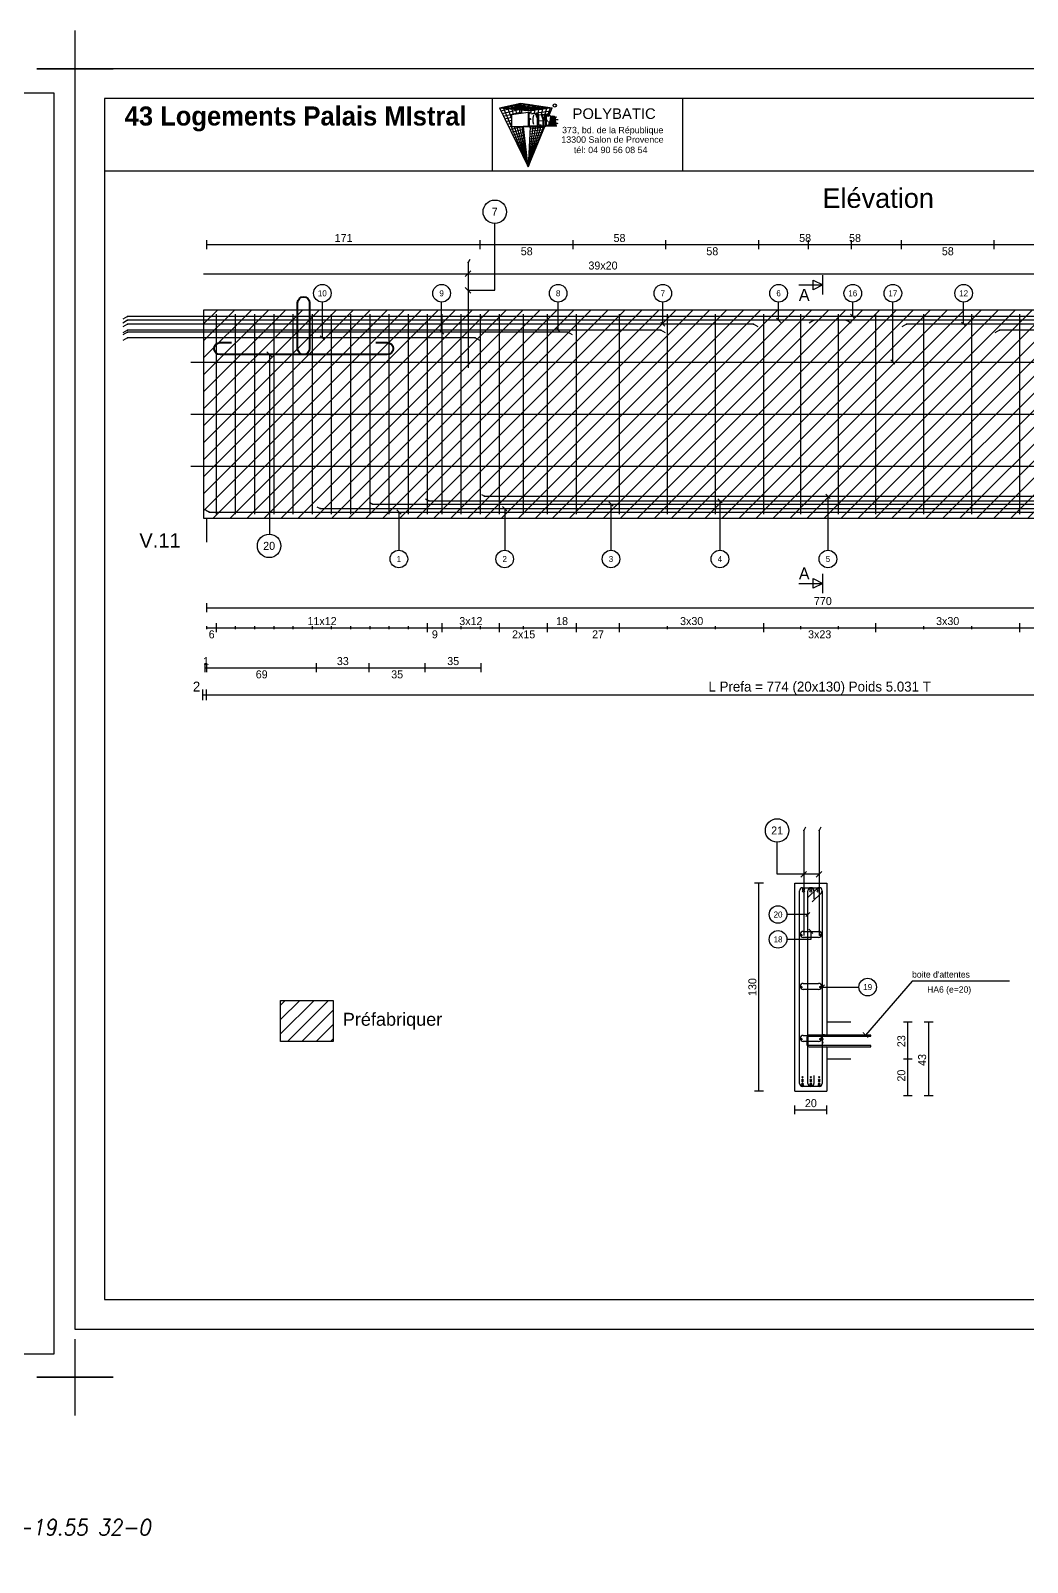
# Model space of a CAD drawing. Extents: x -12912 to 27386, y 1818 to 8189.
# Drawn here: x -1286 to -663, y 3053 to 4010 of the extents above; entities that cross this region are included whole.
import ezdxf
from ezdxf.enums import TextEntityAlignment as Align

# ---------------------------------------------------------------- set-up
doc = ezdxf.new("R2010")
doc.units = 0
doc.header["$MEASUREMENT"] = 0
doc.linetypes.add('CONTINUE', pattern=[0])
doc.layers.get('0').update_dxf_attribs({"linetype": 'CONTINUOUS'})
for name, color, linetype in [('1', 7, 'CONTINUOUS'), ('104', 7, 'CONTINUOUS'), ('173', 7, 'CONTINUOUS'), ('5', 7, 'CONTINUOUS'), ('6', 7, 'CONTINUOUS'), ('7', 7, 'CONTINUOUS'), ('Bâtiment 1. Soubassement', 7, 'CONTINUOUS'), ('GO-CARTOUCHE', 7, 'CONTINUOUS'), ('GO-TEXTE', 9, 'CONTINUOUS'), ('PYC-HACHURE', 7, 'CONTINUOUS'), ('RDC COFFRAGE', 7, 'CONTINUOUS'), ('STR_TXT', 102, 'CONTINUOUS')]:
    doc.layers.add(name, color=color, linetype=linetype)
doc.layers.add('PYC- HACHURES', color=7, linetype='CONTINUOUS', lineweight=18)
doc.styles.add('ARIAL', font='ARIAL.TTF')
doc.styles.add('Tableau', font='romans.shx', dxfattribs={"width": 0.9, "oblique": 10})
doc.styles.add('TEXTEBA', font='ARIAL.TTF')

# ---------------------------------------------------------------- blocks, each defined once
blk = doc.blocks.new('A$C20507BFC')
at = {"layer": 'RDC COFFRAGE', "color": 5, "linetype": 'CONTINUE', "lineweight": 40, "ltscale": 0.01}
for points in [[(52.25, 32.3), (52.25, 3.75)], [(56, 36.05), (56, 36.05)], [(59.75, 3.75), (59.75, 32.3)], [(0, 3.75), (0, 3.75)], [(10.84, 7.49), (3.75, 7.49)], [(108.25, 7.49), (101.16, 7.49)], [(112, 3.75), (112, 3.75)], [(3.75, 0), (56, 0)], [(56, 0), (108.25, 0)]]:
    blk.add_lwpolyline(points, dxfattribs=at)
for centre, start, end in [((56, 32.3), 90, 180), ((56, 32.3), 0, 90), ((3.75, 3.75), 90, 180), ((3.75, 3.75), 180, 270), ((56, 3.75), 180, 270), ((56, 3.75), 270, 0), ((108.25, 3.75), 0, 90), ((108.25, 3.75), 270, 0)]:
    blk.add_arc(centre, 3.75, start, end, dxfattribs=at)
blk = doc.blocks.new('_ArchTick')
at = {"color": 0, "linetype": 'ByBlock', "const_width": 0.15}
blk.add_lwpolyline([(-0.5, -0.5), (0.5, 0.5)], dxfattribs=at)
blk = doc.blocks.new('Smallsp')
at = {"layer": 'STR_TXT', "linetype": 'Continuous'}
for points in [[(0, 15), (0, -15)], [(-30, 0), (40, 0)]]:
    blk.add_lwpolyline(points, dxfattribs=at)
at = {"layer": 'STR_TXT', "linetype": 'Continuous', "style": 'Tableau', "oblique": 10, "width": 0.9}
for s, p in [('HA', (-23.6, 1.89)), ('AD', (-22.2, -13.94))]:
    blk.add_text(s, height=10, dxfattribs=at).set_placement(p)
for tag, p in [('SPAD', (1.4, 1.89)), ('SPHA', (1.4, -14.11))]:
    blk.add_attdef(tag, p, '', height=10, dxfattribs=at)

msp = doc.modelspace()

# ---------------------------------------------------------------- hatches: boundary and pattern name
at = {"layer": 'PYC- HACHURES', "lineweight": 15}
h = msp.add_hatch(dxfattribs=at)
h.set_pattern_fill('ANSI31', color=104, scale=60, style=0)
h.set_pattern_definition([(45, (-140.105, -1085.562), (-5.303301, 5.303301), [])])
h.paths.add_polyline_path([(-1177.888, 3835.609), (-1177.888, 3705.609), (-403.888, 3705.609), (-403.888, 3835.609)])
h = msp.add_hatch(dxfattribs=at)
h.set_pattern_fill('ANSI31', color=104, scale=2, style=0)
h.set_pattern_definition([(45, (-924.5724, 4836.9644), (-4.490128, 4.490128), [])])
h.paths.add_polyline_path([(-1096.966, 3404.391), (-1129.887, 3404.391), (-1129.887, 3378.739), (-1096.966, 3378.739)])

# ---------------------------------------------------------------- linework, layer by layer
for p, q in [((-1258.353, 4010.196), (-1258.353, 3986.389)), ((-1258.353, 4010.196), (-1258.353, 3986.389)), ((-1282.161, 3986.389), (-1258.353, 3986.389)), ((-1258.353, 3986.389), (-1282.161, 3986.389)), ((-1282.161, 3986.389), (-1258.353, 3986.389)), ((-1258.353, 3986.389), (-1282.161, 3986.389)), ((-1282.161, 3986.389), (-1258.353, 3986.389)), ((-1282.161, 3986.389), (-1258.353, 3986.389)), ((-1258.353, 3986.389), (-1282.161, 3986.389)), ((-1282.161, 3986.389), (-1258.353, 3986.389)), ((-1258.353, 3986.389), (-1282.161, 3986.389)), ((-1282.161, 3986.389), (-1258.353, 3986.389)), ((-1282.161, 3986.389), (-1258.353, 3986.389)), ((-1258.353, 3986.389), (-1282.161, 3986.389)), ((-1282.161, 3986.389), (-1258.353, 3986.389)), ((-1258.353, 3986.389), (-1282.161, 3986.389)), ((-1282.161, 3986.389), (-1258.353, 3986.389)), ((-1282.161, 3986.389), (-1258.353, 3986.389)), ((-1258.353, 3986.389), (-1282.161, 3986.389)), ((-1282.161, 3986.389), (-1258.353, 3986.389)), ((-1258.353, 3986.389), (-1282.161, 3986.389)), ((-1282.161, 3986.389), (-1258.353, 3986.389)), ((-1282.161, 3986.389), (-1258.353, 3986.389)), ((-1258.353, 3986.389), (-1282.161, 3986.389)), ((-1282.161, 3986.389), (-1258.353, 3986.389)), ((-1258.353, 3986.389), (-1282.161, 3986.389)), ((-1282.161, 3986.389), (-1258.353, 3986.389)), ((-1282.161, 3986.389), (-1258.353, 3986.389)), ((-1258.353, 3986.389), (-1282.161, 3986.389)), ((-1282.161, 3986.389), (-1258.353, 3986.389)), ((-1258.353, 3986.389), (-1282.161, 3986.389)), ((-1282.161, 3986.389), (-1258.353, 3986.389)), ((-1282.161, 3986.389), (-1258.353, 3986.389)), ((-1282.161, 3986.389), (-1258.353, 3986.389)), ((-1258.353, 3986.389), (-1282.161, 3986.389)), ((-1282.161, 3986.389), (-1258.353, 3986.389)), ((-1258.353, 3986.389), (-1282.161, 3986.389)), ((-1282.161, 3986.389), (-1258.353, 3986.389)), ((-1282.161, 3986.389), (-1258.353, 3986.389)), ((-1258.353, 3986.389), (-1282.161, 3986.389)), ((-1282.161, 3986.389), (-1258.353, 3986.389)), ((-1258.353, 3986.389), (-1282.161, 3986.389)), ((-1282.161, 3986.389), (-1258.353, 3986.389)), ((-1282.161, 3986.389), (-1258.353, 3986.389)), ((-1258.353, 3986.389), (-1282.161, 3986.389)), ((-1282.161, 3986.389), (-1258.353, 3986.389)), ((-1258.353, 3986.389), (-1282.161, 3986.389)), ((-1282.161, 3986.389), (-1258.353, 3986.389)), ((-1282.161, 3986.389), (-1258.353, 3986.389)), ((-1258.353, 3986.389), (-1282.161, 3986.389)), ((-1282.161, 3986.389), (-1258.353, 3986.389)), ((-1258.353, 3986.389), (-1282.161, 3986.389)), ((-1282.161, 3986.389), (-1258.353, 3986.389)), ((-1282.161, 3986.389), (-1258.353, 3986.389)), ((-1258.353, 3986.389), (-1282.161, 3986.389)), ((-1282.161, 3986.389), (-1258.353, 3986.389)), ((-1258.353, 3986.389), (-1282.161, 3986.389)), ((-1282.161, 3986.389), (-1258.353, 3986.389)), ((-1282.161, 3986.389), (-1258.353, 3986.389)), ((-1258.353, 3986.389), (-1282.161, 3986.389)), ((-1282.161, 3986.389), (-1258.353, 3986.389)), ((-1258.353, 3986.389), (-1282.161, 3986.389)), ((-1282.161, 3986.389), (-1258.353, 3986.389)), ((-1282.161, 3986.389), (-1258.353, 3986.389)), ((-1258.353, 3986.389), (-1258.353, 3962.582)), ((-1258.353, 3986.389), (-1258.353, 3962.582)), ((-1234.546, 3986.389), (-1258.353, 3986.389)), ((-1258.353, 3986.389), (-1234.546, 3986.389)), ((-1234.546, 3986.389), (-1258.353, 3986.389)), ((-1258.353, 3986.389), (-1234.546, 3986.389)), ((-1234.546, 3986.389), (-1258.353, 3986.389)), ((-1234.546, 3986.389), (-1258.353, 3986.389)), ((-1258.353, 3986.389), (-1234.546, 3986.389)), ((-1234.546, 3986.389), (-1258.353, 3986.389)), ((-1258.353, 3986.389), (-1234.546, 3986.389)), ((-1234.546, 3986.389), (-1258.353, 3986.389)), ((-1234.546, 3986.389), (-1258.353, 3986.389)), ((-1258.353, 3986.389), (-1234.546, 3986.389)), ((-1234.546, 3986.389), (-1258.353, 3986.389)), ((-1258.353, 3986.389), (-1234.546, 3986.389)), ((-1234.546, 3986.389), (-1258.353, 3986.389)), ((-1234.546, 3986.389), (-1258.353, 3986.389)), ((-1258.353, 3986.389), (-1234.546, 3986.389)), ((-1234.546, 3986.389), (-1258.353, 3986.389)), ((-1258.353, 3986.389), (-1234.546, 3986.389)), ((-1234.546, 3986.389), (-1258.353, 3986.389)), ((-1258.353, 3986.389), (-1258.353, 3962.582)), ((-1258.353, 3986.389), (-1258.353, 3962.582)), ((-1258.353, 3986.389), (-1258.353, 3962.582)), ((-1258.353, 3986.389), (-1258.353, 3962.582)), ((-1258.353, 3986.389), (-1258.353, 3962.582)), ((-1258.353, 3986.389), (-1258.353, 3962.582)), ((-1258.353, 3986.389), (-1258.353, 3962.582)), ((-1258.353, 3986.389), (-1258.353, 3962.582)), ((-1258.353, 3986.389), (-1258.353, 3962.582)), ((-1258.353, 3986.389), (-1258.353, 3962.582)), ((-1258.353, 3986.389), (-1258.353, 3962.582)), ((-1258.353, 3986.389), (-1258.353, 3962.582)), ((-1258.353, 3986.389), (-1258.353, 3962.582)), ((-1258.353, 3986.389), (-1258.353, 3962.582)), ((-1258.353, 3986.389), (-1258.353, 3962.582)), ((-1258.353, 3986.389), (-1258.353, 3962.582)), ((-1258.353, 3986.389), (-1258.353, 3962.582)), ((-1258.353, 3986.389), (-1258.353, 3962.582)), ((-1258.353, 3192.696), (-1258.353, 3168.889)), ((-1258.353, 3192.696), (-1258.353, 3168.889)), ((-1258.353, 3192.696), (-1258.353, 3168.889)), ((-1282.161, 3168.889), (-1258.353, 3168.889)), ((-1258.353, 3168.889), (-1282.161, 3168.889)), ((-1282.161, 3168.889), (-1258.353, 3168.889)), ((-1258.353, 3168.889), (-1282.161, 3168.889)), ((-1282.161, 3168.889), (-1258.353, 3168.889)), ((-1282.161, 3168.889), (-1258.353, 3168.889)), ((-1258.353, 3168.889), (-1282.161, 3168.889)), ((-1282.161, 3168.889), (-1258.353, 3168.889)), ((-1258.353, 3168.889), (-1282.161, 3168.889)), ((-1282.161, 3168.889), (-1258.353, 3168.889)), ((-1282.161, 3168.889), (-1258.353, 3168.889)), ((-1258.353, 3168.889), (-1282.161, 3168.889)), ((-1282.161, 3168.889), (-1258.353, 3168.889)), ((-1258.353, 3168.889), (-1282.161, 3168.889)), ((-1282.161, 3168.889), (-1258.353, 3168.889)), ((-1282.161, 3168.889), (-1258.353, 3168.889)), ((-1258.353, 3168.889), (-1282.161, 3168.889)), ((-1282.161, 3168.889), (-1258.353, 3168.889)), ((-1258.353, 3168.889), (-1282.161, 3168.889)), ((-1282.161, 3168.889), (-1258.353, 3168.889)), ((-1282.161, 3168.889), (-1258.353, 3168.889)), ((-1258.353, 3168.889), (-1282.161, 3168.889)), ((-1282.161, 3168.889), (-1258.353, 3168.889)), ((-1258.353, 3168.889), (-1282.161, 3168.889)), ((-1282.161, 3168.889), (-1258.353, 3168.889)), ((-1282.161, 3168.889), (-1258.353, 3168.889)), ((-1258.353, 3168.889), (-1282.161, 3168.889)), ((-1282.161, 3168.889), (-1258.353, 3168.889)), ((-1258.353, 3168.889), (-1282.161, 3168.889)), ((-1282.161, 3168.889), (-1258.353, 3168.889)), ((-1282.161, 3168.889), (-1258.353, 3168.889)), ((-1282.161, 3168.889), (-1258.353, 3168.889)), ((-1258.353, 3168.889), (-1258.353, 3145.082)), ((-1258.353, 3168.889), (-1258.353, 3145.082)), ((-1234.546, 3168.889), (-1258.353, 3168.889)), ((-1258.353, 3168.889), (-1234.546, 3168.889)), ((-1234.546, 3168.889), (-1258.353, 3168.889)), ((-1258.353, 3168.889), (-1234.546, 3168.889)), ((-1234.546, 3168.889), (-1258.353, 3168.889)), ((-1234.546, 3168.889), (-1258.353, 3168.889)), ((-1258.353, 3168.889), (-1234.546, 3168.889)), ((-1234.546, 3168.889), (-1258.353, 3168.889)), ((-1258.353, 3168.889), (-1234.546, 3168.889)), ((-1234.546, 3168.889), (-1258.353, 3168.889)), ((-1234.546, 3168.889), (-1258.353, 3168.889)), ((-1258.353, 3168.889), (-1234.546, 3168.889)), ((-1234.546, 3168.889), (-1258.353, 3168.889)), ((-1258.353, 3168.889), (-1234.546, 3168.889)), ((-1234.546, 3168.889), (-1258.353, 3168.889)), ((-1234.546, 3168.889), (-1258.353, 3168.889)), ((-1258.353, 3168.889), (-1234.546, 3168.889)), ((-1234.546, 3168.889), (-1258.353, 3168.889)), ((-1258.353, 3168.889), (-1234.546, 3168.889)), ((-1234.546, 3168.889), (-1258.353, 3168.889)), ((-1234.546, 3168.889), (-1258.353, 3168.889)), ((-1258.353, 3168.889), (-1258.353, 3145.082)), ((-1258.353, 3168.889), (-1234.546, 3168.889)), ((-1234.546, 3168.889), (-1258.353, 3168.889)), ((-1258.353, 3168.889), (-1234.546, 3168.889)), ((-1234.546, 3168.889), (-1258.353, 3168.889)), ((-1234.546, 3168.889), (-1258.353, 3168.889)), ((-1258.353, 3168.889), (-1258.353, 3145.082)), ((-1258.353, 3168.889), (-1234.546, 3168.889)), ((-1234.546, 3168.889), (-1258.353, 3168.889)), ((-1258.353, 3168.889), (-1234.546, 3168.889)), ((-1234.546, 3168.889), (-1258.353, 3168.889)), ((-1234.546, 3168.889), (-1258.353, 3168.889)), ((-1258.353, 3168.889), (-1258.353, 3145.082)), ((-1258.353, 3168.889), (-1258.353, 3145.082)), ((-1258.353, 3168.889), (-1258.353, 3145.082)), ((-1258.353, 3168.889), (-1258.353, 3145.082)), ((-1258.353, 3168.889), (-1258.353, 3145.082)), ((-1258.353, 3168.889), (-1258.353, 3145.082))]:
    msp.add_line(p, q)
at = {"lineweight": 5, "flags": 128}
msp.add_lwpolyline([(-788.388, 3390.682), (-788.381, 3382.801), (-791.111, 3383.256), (-791.111, 3381.216), (-790.674, 3380.162), (-791.111, 3379.161), (-790.674, 3378.161), (-791.111, 3377.106), (-791.111, 3375.066), (-788.381, 3375.521), (-788.388, 3367.682)], dxfattribs=at)
msp.add_lwpolyline([(-799.527, 3382.719, 0.4142136), (-800.892, 3381.354), (-800.892, 3376.804, 0.4142136), (-799.527, 3375.439), (-760.852, 3375.439), (-760.852, 3376.167), (-799.527, 3376.167, -0.4142136), (-800.164, 3376.804), (-800.164, 3381.354, -0.4142136), (-799.527, 3381.991), (-760.852, 3381.991), (-760.852, 3382.719)], format="xyb", close=True)
at = {"layer": '1', "color": 1}
for points in [[(-1185.888, 3803.109), (-308.388, 3803.109)], [(-1185.888, 3770.609), (-308.388, 3770.609)], [(-1185.888, 3738.109), (-308.388, 3738.109)], [(-1074.29, 3715.555), (-1072.304, 3714.409)], [(-1072.304, 3714.409), (-515.016, 3714.409)], [(-1039.218, 3717.605), (-1037.232, 3716.459)], [(-1037.232, 3716.459), (-549.78, 3716.459)], [(-1004.251, 3720.455), (-1002.266, 3719.309)], [(-1002.266, 3719.309), (-589.258, 3719.309)], [(-1176.638, 3710.842), (-1174.156, 3709.409)], [(-1174.156, 3709.409), (-314.388, 3709.409)], [(-1107.143, 3712.705), (-1105.157, 3711.559)], [(-1105.157, 3711.559), (-483.451, 3711.559)], [(-805.088, 3445.582), (-805.088, 3445.582)], [(-803.188, 3447.482), (-793.588, 3447.482)], [(-791.688, 3445.582), (-791.688, 3445.582)], [(-798.188, 3443.682), (-803.188, 3443.682)], [(-793.588, 3443.682), (-798.588, 3443.682)], [(-805.088, 3413.082), (-805.088, 3413.082)], [(-803.188, 3414.982), (-793.588, 3414.982)], [(-798.188, 3411.182), (-803.188, 3411.182)], [(-793.588, 3411.182), (-798.588, 3411.182)], [(-791.688, 3413.082), (-791.688, 3413.082)], [(-805.088, 3380.582), (-805.088, 3380.582)], [(-803.188, 3382.482), (-793.588, 3382.482)], [(-798.188, 3378.682), (-803.188, 3378.682)], [(-793.588, 3378.682), (-798.588, 3378.682)], [(-791.688, 3380.582), (-791.688, 3380.582)]]:
    msp.add_lwpolyline(points, dxfattribs=at)
for centre, radius in [((-804.288, 3445.182), 0.4), ((-792.488, 3445.182), 0.4), ((-804.288, 3412.682), 0.4), ((-792.488, 3412.682), 0.4), ((-804.288, 3380.182), 0.4), ((-792.488, 3380.182), 0.4), ((-803.588, 3351.482), 0.5), ((-803.588, 3356.382), 0.4), ((-803.588, 3354.782), 0.4), ((-803.588, 3353.982), 0.4), ((-803.588, 3352.382), 0.4), ((-798.388, 3351.482), 0.5), ((-798.388, 3356.382), 0.4), ((-798.388, 3354.782), 0.4), ((-798.388, 3353.982), 0.4), ((-798.388, 3352.382), 0.4), ((-793.188, 3351.482), 0.5), ((-793.188, 3356.382), 0.4), ((-793.188, 3354.782), 0.4), ((-793.188, 3353.982), 0.4), ((-793.188, 3352.382), 0.4)]:
    msp.add_circle(centre, radius, dxfattribs=at)
for centre, start, end in [((-803.188, 3445.582), 90, 180), ((-803.188, 3445.582), 180, 270), ((-793.588, 3445.582), 0, 90), ((-793.588, 3445.582), 270, 0), ((-803.188, 3413.082), 90, 180), ((-803.188, 3413.082), 180, 270), ((-793.588, 3413.082), 0, 90), ((-793.588, 3413.082), 270, 0), ((-803.188, 3380.582), 90, 180), ((-803.188, 3380.582), 180, 270), ((-793.588, 3380.582), 0, 90), ((-793.588, 3380.582), 270, 0)]:
    msp.add_arc(centre, 1.9, start, end, dxfattribs=at)
for p in [(-1072.304, 3714.409), (-1037.232, 3716.459), (-1002.266, 3719.309), (-1174.156, 3709.409), (-1105.157, 3711.559)]:
    msp.add_point(p, dxfattribs=at)
at = {"layer": '104', "color": 104}
for points in [[(-1011.442, 3867.237), (-1012.589, 3865.252)], [(-1012.589, 3865.252), (-1012.589, 3799.623)], [(-790.888, 3845.337), (-790.888, 3857.337)], [(-805.888, 3851.337), (-790.888, 3851.337)], [(-790.888, 3658.859), (-790.888, 3670.859)], [(-805.888, 3664.859), (-790.888, 3664.859)], [(-801.656, 3512.482), (-802.803, 3510.496)], [(-792.132, 3512.482), (-793.278, 3510.496)], [(-802.803, 3510.496), (-802.803, 3444.867)], [(-793.278, 3510.496), (-793.278, 3444.867)]]:
    msp.add_lwpolyline(points, dxfattribs=at)
for points in [[(-790.888, 3851.337), (-796.888, 3848.337), (-796.888, 3854.337), (-790.888, 3851.337)], [(-790.888, 3664.859), (-796.888, 3661.859), (-796.888, 3667.859), (-790.888, 3664.859)]]:
    msp.add_lwpolyline(points, close=True, dxfattribs=at)
for p in [(-1012.589, 3865.252), (-802.803, 3510.496), (-793.278, 3510.496)]:
    msp.add_point(p, dxfattribs=at)
at = {"layer": '173', "color": 173}
for points in [[(-1225.52, 3831.709), (-1228.498, 3829.989)], [(-315.588, 3831.709), (-1225.52, 3831.709)], [(-1169.888, 3708.109), (-1169.888, 3833.109)], [(-1157.888, 3708.109), (-1157.888, 3833.109)], [(-1145.888, 3708.109), (-1145.888, 3833.109)], [(-1133.888, 3708.109), (-1133.888, 3833.109)], [(-1121.888, 3708.109), (-1121.888, 3833.109)], [(-1109.888, 3708.109), (-1109.888, 3833.109)], [(-1097.888, 3708.109), (-1097.888, 3833.109)], [(-1085.888, 3708.109), (-1085.888, 3833.109)], [(-1073.888, 3708.109), (-1073.888, 3833.109)], [(-1061.888, 3708.109), (-1061.888, 3833.109)], [(-1049.888, 3708.109), (-1049.888, 3833.109)], [(-1037.888, 3708.109), (-1037.888, 3833.109)], [(-1028.888, 3708.109), (-1028.888, 3833.109)], [(-1016.888, 3708.109), (-1016.888, 3833.109)], [(-1004.888, 3708.109), (-1004.888, 3833.109)], [(-992.888, 3708.109), (-992.888, 3833.109)], [(-977.888, 3708.109), (-977.888, 3833.109)], [(-962.888, 3708.109), (-962.888, 3833.109)], [(-944.888, 3708.109), (-944.888, 3833.109)], [(-917.888, 3708.109), (-917.888, 3833.109)], [(-887.888, 3708.109), (-887.888, 3833.109)], [(-857.888, 3708.109), (-857.888, 3833.109)], [(-827.888, 3708.109), (-827.888, 3833.109)], [(-804.555, 3708.109), (-804.555, 3833.109)], [(-781.221, 3708.109), (-781.221, 3833.109)], [(-757.888, 3708.109), (-757.888, 3833.109)], [(-727.888, 3708.109), (-727.888, 3833.109)], [(-697.888, 3708.109), (-697.888, 3833.109)], [(-667.888, 3708.109), (-667.888, 3833.109)], [(-803.588, 3474.782), (-793.188, 3474.782)], [(-800.188, 3468.568), (-794.532, 3474.225)], [(-798.388, 3474.782), (-798.388, 3474.782)], [(-793.188, 3474.782), (-793.188, 3474.782)], [(-805.488, 3352.482), (-805.488, 3472.882)], [(-800.288, 3352.482), (-800.288, 3472.882)], [(-791.845, 3471.538), (-797.501, 3465.881)], [(-796.488, 3472.882), (-796.488, 3467.882)], [(-791.288, 3472.882), (-791.288, 3352.482)], [(-791.288, 3472.882), (-791.288, 3472.882)], [(-793.188, 3350.582), (-803.588, 3350.582)], [(-798.388, 3350.582), (-798.388, 3350.582)], [(-796.488, 3357.482), (-796.488, 3352.482)]]:
    msp.add_lwpolyline(points, dxfattribs=at)
for centre in [(-802.988, 3473.782), (-798.388, 3473.782), (-793.788, 3473.782)]:
    msp.add_circle(centre, 0.6, dxfattribs=at)
for centre, start, end in [((-803.588, 3472.882), 90, 180), ((-798.388, 3472.882), 90, 180), ((-798.388, 3472.882), 0, 90), ((-793.188, 3472.882), 90, 135), ((-793.188, 3472.882), 0, 90), ((-793.188, 3472.882), 315, 0), ((-803.588, 3352.482), 180, 270), ((-798.388, 3352.482), 180, 270), ((-798.388, 3352.482), 270, 0), ((-793.188, 3352.482), 270, 0)]:
    msp.add_arc(centre, 1.9, start, end, dxfattribs=at)
msp.add_point((-1225.52, 3831.709), dxfattribs=at)
at = {"layer": '5', "color": 5}
msp.add_line((-1177.888, 3858.282), (-403.888, 3858.282), dxfattribs=at)
for points in [[(-1175.888, 3873.775), (-1175.888, 3879.275)], [(-1175.888, 3876.525), (-1004.978, 3876.525)], [(-1004.978, 3873.775), (-1004.978, 3879.275)], [(-1004.978, 3876.525), (-946.978, 3876.525)], [(-946.978, 3873.775), (-946.978, 3879.275)], [(-946.978, 3876.525), (-888.978, 3876.525)], [(-888.978, 3873.775), (-888.978, 3879.275)], [(-888.978, 3876.525), (-830.978, 3876.525)], [(-830.978, 3873.775), (-830.978, 3879.275)], [(-830.978, 3876.525), (-772.978, 3876.525)], [(-799.798, 3873.775), (-799.798, 3879.275)], [(-799.798, 3876.525), (-741.798, 3876.525)], [(-772.978, 3873.775), (-772.978, 3879.275)], [(-741.798, 3873.775), (-741.798, 3879.275)], [(-741.798, 3876.525), (-683.798, 3876.525)], [(-683.798, 3873.775), (-683.798, 3879.275)], [(-683.798, 3876.525), (-625.798, 3876.525)], [(-1225.52, 3829.259), (-1228.498, 3827.539)], [(-776.256, 3829.259), (-1225.52, 3829.259)], [(-796.52, 3829.259), (-799.498, 3827.539)], [(-315.588, 3829.259), (-796.52, 3829.259)], [(-773.278, 3827.539), (-776.256, 3829.259)], [(-1225.52, 3826.809), (-1228.498, 3825.089)], [(-1225.52, 3823.159), (-1228.498, 3821.439)], [(-1225.52, 3821.909), (-1228.498, 3820.189)], [(-1225.52, 3818.259), (-1228.498, 3816.539)], [(-834.256, 3826.809), (-1225.52, 3826.809)], [(-892.256, 3823.159), (-1225.52, 3823.159)], [(-950.256, 3821.909), (-1225.52, 3821.909)], [(-1008.256, 3818.259), (-1225.52, 3818.259)], [(-1005.278, 3816.539), (-1008.256, 3818.259)], [(-947.278, 3820.189), (-950.256, 3821.909)], [(-889.278, 3821.439), (-892.256, 3823.159)], [(-831.278, 3825.089), (-834.256, 3826.809)], [(-738.52, 3826.809), (-741.498, 3825.089)], [(-356.256, 3826.809), (-738.52, 3826.809)], [(-680.52, 3823.159), (-683.498, 3821.439)], [(-356.256, 3823.159), (-680.52, 3823.159)], [(-1175.888, 3646.942), (-1175.888, 3652.442)], [(-1175.888, 3649.692), (-405.888, 3649.692)], [(-1175.888, 3636.275), (-1175.888, 3638.109)], [(-1175.888, 3637.192), (-1169.888, 3637.192)], [(-1169.888, 3634.442), (-1169.888, 3639.942)], [(-1169.888, 3636.275), (-1169.888, 3638.109)], [(-1169.888, 3637.192), (-1157.888, 3637.192)], [(-1169.888, 3637.192), (-1037.888, 3637.192)], [(-1157.888, 3636.275), (-1157.888, 3638.109)], [(-1157.888, 3637.192), (-1145.888, 3637.192)], [(-1145.888, 3636.275), (-1145.888, 3638.109)], [(-1145.888, 3637.192), (-1133.888, 3637.192)], [(-1133.888, 3636.275), (-1133.888, 3638.109)], [(-1133.888, 3637.192), (-1121.888, 3637.192)], [(-1121.888, 3636.275), (-1121.888, 3638.109)], [(-1121.888, 3637.192), (-1109.888, 3637.192)], [(-1109.888, 3636.275), (-1109.888, 3638.109)], [(-1109.888, 3637.192), (-1097.888, 3637.192)], [(-1097.888, 3636.275), (-1097.888, 3638.109)], [(-1097.888, 3637.192), (-1085.888, 3637.192)], [(-1085.888, 3636.275), (-1085.888, 3638.109)], [(-1085.888, 3637.192), (-1073.888, 3637.192)], [(-1073.888, 3636.275), (-1073.888, 3638.109)], [(-1073.888, 3637.192), (-1061.888, 3637.192)], [(-1061.888, 3636.275), (-1061.888, 3638.109)], [(-1061.888, 3637.192), (-1049.888, 3637.192)], [(-1049.888, 3636.275), (-1049.888, 3638.109)], [(-1049.888, 3637.192), (-1037.888, 3637.192)], [(-1037.888, 3634.442), (-1037.888, 3639.942)], [(-1037.888, 3636.275), (-1037.888, 3638.109)], [(-1037.888, 3637.192), (-1028.888, 3637.192)], [(-1028.888, 3634.442), (-1028.888, 3639.942)], [(-1028.888, 3636.275), (-1028.888, 3638.109)], [(-1028.888, 3637.192), (-1016.888, 3637.192)], [(-1028.888, 3637.192), (-992.888, 3637.192)], [(-1016.888, 3636.275), (-1016.888, 3638.109)], [(-1016.888, 3637.192), (-1004.888, 3637.192)], [(-1004.888, 3636.275), (-1004.888, 3638.109)], [(-1004.888, 3637.192), (-992.888, 3637.192)], [(-992.888, 3634.442), (-992.888, 3639.942)], [(-992.888, 3636.275), (-992.888, 3638.109)], [(-992.888, 3637.192), (-977.888, 3637.192)], [(-992.888, 3637.192), (-962.888, 3637.192)], [(-977.888, 3636.275), (-977.888, 3638.109)], [(-977.888, 3637.192), (-962.888, 3637.192)], [(-962.888, 3634.442), (-962.888, 3639.942)], [(-962.888, 3636.275), (-962.888, 3638.109)], [(-962.888, 3637.192), (-944.888, 3637.192)], [(-944.888, 3634.442), (-944.888, 3639.942)], [(-944.888, 3636.275), (-944.888, 3638.109)], [(-944.888, 3637.192), (-917.888, 3637.192)], [(-917.888, 3634.442), (-917.888, 3639.942)], [(-917.888, 3636.275), (-917.888, 3638.109)], [(-917.888, 3637.192), (-887.888, 3637.192)], [(-917.888, 3637.192), (-827.888, 3637.192)], [(-887.888, 3636.275), (-887.888, 3638.109)], [(-887.888, 3637.192), (-857.888, 3637.192)], [(-857.888, 3636.275), (-857.888, 3638.109)], [(-857.888, 3637.192), (-827.888, 3637.192)], [(-827.888, 3634.442), (-827.888, 3639.942)], [(-827.888, 3636.275), (-827.888, 3638.109)], [(-827.888, 3637.192), (-804.555, 3637.192)], [(-827.888, 3637.192), (-757.888, 3637.192)], [(-804.555, 3636.275), (-804.555, 3638.109)], [(-804.555, 3637.192), (-781.221, 3637.192)], [(-781.221, 3636.275), (-781.221, 3638.109)], [(-781.221, 3637.192), (-757.888, 3637.192)], [(-757.888, 3634.442), (-757.888, 3639.942)], [(-757.888, 3636.275), (-757.888, 3638.109)], [(-757.888, 3637.192), (-727.888, 3637.192)], [(-757.888, 3637.192), (-667.888, 3637.192)], [(-727.888, 3636.275), (-727.888, 3638.109)], [(-727.888, 3637.192), (-697.888, 3637.192)], [(-697.888, 3636.275), (-697.888, 3638.109)], [(-697.888, 3637.192), (-667.888, 3637.192)], [(-667.888, 3634.442), (-667.888, 3639.942)], [(-667.888, 3636.275), (-667.888, 3638.109)], [(-667.888, 3637.192), (-640.888, 3637.192)], [(-1176.888, 3609.442), (-1176.888, 3614.942)], [(-1176.888, 3612.192), (-1175.888, 3612.192)], [(-1175.888, 3609.442), (-1175.888, 3614.942)], [(-1175.888, 3612.192), (-1107.343, 3612.192)], [(-1107.343, 3609.442), (-1107.343, 3614.942)], [(-1107.343, 3612.192), (-1074.49, 3612.192)], [(-1074.49, 3609.442), (-1074.49, 3614.942)], [(-1074.49, 3612.192), (-1039.418, 3612.192)], [(-1039.418, 3609.442), (-1039.418, 3614.942)], [(-1039.418, 3612.192), (-1004.451, 3612.192)], [(-1004.451, 3609.442), (-1004.451, 3614.942)], [(-828.055, 3477.682), (-833.555, 3477.682)], [(-830.805, 3347.682), (-830.805, 3477.682)], [(-734.975, 3390.682), (-740.475, 3390.682)], [(-737.725, 3367.682), (-737.725, 3390.682)], [(-721.978, 3390.682), (-727.478, 3390.682)], [(-724.728, 3344.682), (-724.728, 3390.682)], [(-734.975, 3367.682), (-740.475, 3367.682)], [(-737.725, 3344.682), (-737.725, 3367.682)], [(-828.055, 3347.682), (-833.555, 3347.682)], [(-734.975, 3344.682), (-740.475, 3344.682)], [(-721.978, 3344.682), (-727.478, 3344.682)], [(-808.388, 3333.265), (-808.388, 3338.765)], [(-808.388, 3336.015), (-788.388, 3336.015)], [(-788.388, 3333.265), (-788.388, 3338.765)]]:
    msp.add_lwpolyline(points, dxfattribs=at)
for centre in [(-802.988, 3472.582), (-798.388, 3472.582), (-793.788, 3472.582)]:
    msp.add_circle(centre, 0.6, dxfattribs=at)
for p in [(-1225.52, 3829.259), (-796.52, 3829.259), (-776.256, 3829.259), (-1225.52, 3826.809), (-1225.52, 3823.159), (-1225.52, 3821.909), (-1225.52, 3818.259), (-1008.256, 3818.259), (-950.256, 3821.909), (-892.256, 3823.159), (-834.256, 3826.809), (-738.52, 3826.809), (-680.52, 3823.159)]:
    msp.add_point(p, dxfattribs=at)
at = {"layer": '6', "color": 6}
for points in [[(-995.922, 3848.038), (-995.922, 3889.704)], [(-1014.356, 3856.515), (-1010.821, 3860.05)], [(-1010.821, 3846.27), (-1014.356, 3849.805)], [(-1012.589, 3848.038), (-995.922, 3848.038)], [(-1103.713, 3818.259), (-1103.713, 3840.609)], [(-1029.183, 3821.909), (-1029.183, 3840.609)], [(-956.33, 3823.159), (-956.33, 3840.609)], [(-890.904, 3826.809), (-890.904, 3840.609)], [(-818.56, 3829.259), (-818.56, 3840.609)], [(-772.193, 3831.709), (-772.193, 3840.609)], [(-747.138, 3803.109), (-747.138, 3840.609)], [(-702.916, 3826.809), (-702.916, 3840.609)], [(-892.23, 3828.135), (-889.578, 3825.483)], [(-819.886, 3830.585), (-817.234, 3827.933)], [(-773.519, 3833.035), (-770.867, 3830.383)], [(-704.242, 3828.135), (-701.59, 3825.483)], [(-1105.039, 3819.585), (-1102.387, 3816.933)], [(-1030.509, 3823.235), (-1027.857, 3820.583)], [(-957.656, 3824.485), (-955.005, 3821.833)], [(-1134.916, 3806.072), (-1138.451, 3809.608)], [(-1136.736, 3807.84), (-1136.736, 3695.649)], [(-748.464, 3804.435), (-745.812, 3801.783)], [(-988.409, 3710.233), (-991.061, 3712.885)], [(-921.998, 3713.083), (-924.649, 3715.735)], [(-923.324, 3714.409), (-923.324, 3685.609)], [(-853.909, 3715.133), (-856.561, 3717.785)], [(-855.235, 3716.459), (-855.235, 3685.609)], [(-786.388, 3717.983), (-789.039, 3720.635)], [(-787.713, 3719.309), (-787.713, 3685.609)], [(-1054.554, 3708.083), (-1057.206, 3710.735)], [(-1055.88, 3709.409), (-1055.88, 3685.609)], [(-989.735, 3711.559), (-989.735, 3685.609)], [(-819.469, 3483.124), (-819.469, 3503.169)], [(-804.57, 3481.356), (-801.035, 3484.892)], [(-795.046, 3481.356), (-791.51, 3484.892)], [(-793.278, 3483.124), (-819.469, 3483.124)], [(-800.288, 3458.003), (-813.388, 3458.003)], [(-801.614, 3456.677), (-798.962, 3459.329)], [(-797.062, 3446.156), (-799.714, 3448.808)], [(-798.388, 3447.482), (-798.388, 3442.482)], [(-798.388, 3442.482), (-813.388, 3442.482)], [(-789.962, 3414.008), (-792.614, 3411.356)], [(-791.288, 3412.682), (-768.388, 3412.682)]]:
    msp.add_lwpolyline(points, dxfattribs=at)
for centre, radius in [((-995.922, 3897.038), 7.333), ((-1103.713, 3846.109), 5.5), ((-1029.183, 3846.109), 5.5), ((-956.33, 3846.109), 5.5), ((-890.904, 3846.109), 5.5), ((-818.56, 3846.109), 5.5), ((-772.193, 3846.109), 5.5), ((-747.138, 3846.109), 5.5), ((-702.916, 3846.109), 5.5), ((-1136.968, 3688.319), 7.333), ((-1055.88, 3680.109), 5.5), ((-989.735, 3680.109), 5.5), ((-923.324, 3680.109), 5.5), ((-855.235, 3680.109), 5.5), ((-787.713, 3680.109), 5.5), ((-819.469, 3510.503), 7.333), ((-818.888, 3458.003), 5.5), ((-818.888, 3442.482), 5.5), ((-762.888, 3412.682), 5.5)]:
    msp.add_circle(centre, radius, dxfattribs=at)
at = {"layer": '7', "color": 7, "linetype": 'Continuous'}
msp.add_lwpolyline([(-405.888, 3705.609), (-403.888, 3705.609), (-403.888, 3835.609), (-1177.888, 3835.609), (-1177.888, 3705.609), (-1175.888, 3705.609)], dxfattribs=at)
at = {"layer": '7', "color": 7}
for points in [[(-1175.888, 3705.609), (-405.888, 3705.609)], [(-1175.888, 3690.609), (-1175.888, 3705.609)], [(-808.388, 3347.682), (-808.388, 3477.682)], [(-808.388, 3477.682), (-788.388, 3477.682), (-788.388, 3382.802)], [(-773.388, 3390.682), (-788.388, 3390.682)], [(-788.388, 3375.52), (-788.388, 3347.682)], [(-773.388, 3367.682), (-788.388, 3367.682)], [(-808.388, 3347.682), (-788.388, 3347.682)]]:
    msp.add_lwpolyline(points, dxfattribs=at)
msp.add_lwpolyline([(-1129.887, 3404.391), (-1096.966, 3404.391), (-1096.966, 3378.739), (-1129.887, 3378.739)], close=True, dxfattribs=at)
at = {"layer": 'GO-CARTOUCHE', "color": 9, "linetype": 'CONTINUE'}
for p, q in [((-993.071, 3961.865), (-979.677, 3964.98)), ((-993.071, 3961.865), (-973.448, 3959.997)), ((-993.071, 3961.865), (-975.005, 3925.112)), ((-992.25, 3960.195), (-979.465, 3963.168)), ((-991.561, 3961.722), (-978.168, 3964.741)), ((-985.595, 3950.383), (-990.644, 3962.43)), ((-990.644, 3962.43), (-971.014, 3960.336)), ((-988.542, 3961.434), (-975.15, 3964.262)), ((-985.595, 3955.478), (-988.217, 3962.994)), ((-988.217, 3962.994), (-968.579, 3960.676)), ((-985.79, 3963.559), (-966.144, 3961.016)), ((-984.153, 3957.724), (-985.79, 3963.559)), ((-985.524, 3961.147), (-972.132, 3963.782)), ((-982.058, 3958.032), (-983.363, 3964.123)), ((-983.363, 3964.123), (-963.71, 3961.355)), ((-982.505, 3960.859), (-969.113, 3963.303)), ((-979.984, 3958.337), (-980.936, 3964.688)), ((-980.936, 3964.688), (-961.275, 3961.695)), ((-978.917, 3958.494), (-979.677, 3964.98)), ((-979.677, 3964.98), (-960.055, 3961.865)), ((-979.486, 3960.572), (-966.095, 3962.824)), ((-976.467, 3960.284), (-963.077, 3962.345)), ((-974.958, 3960.14), (-961.567, 3962.106)), ((-960.055, 3961.865), (-973.448, 3959.997)), ((-961.275, 3961.695), (-962.967, 3957.187)), ((-962.141, 3956.738), (-960.055, 3961.865)), ((-991.428, 3958.525), (-979.253, 3961.356)), ((-990.607, 3956.854), (-979.04, 3959.544)), ((-989.786, 3955.184), (-985.595, 3956.158)), ((-988.965, 3953.513), (-985.595, 3954.297)), ((-988.144, 3951.843), (-985.595, 3952.435)), ((-975.005, 3959.069), (-985.595, 3957.512)), ((-985.595, 3957.512), (-985.595, 3950.037)), ((-973.262, 3958.797), (-975.005, 3959.069)), ((-975.005, 3959.069), (-975.005, 3950.054)), ((-974.382, 3955.441), (-974.382, 3958.341)), ((-973.59, 3958.218), (-974.382, 3958.341)), ((-974.382, 3955.441), (-973.755, 3955.392)), ((-973.531, 3954.75), (-974.382, 3954.816)), ((-974.382, 3954.816), (-974.382, 3950.66)), ((-973.217, 3955.059), (-973.531, 3954.75)), ((-973.448, 3959.997), (-973.5, 3958.834)), ((-973.013, 3958.482), (-960.734, 3960.195)), ((-972.814, 3958.138), (-970.848, 3958.424)), ((-972.099, 3955.466), (-972.137, 3954.613)), ((-972.137, 3954.613), (-972.077, 3953.322)), ((-971.96, 3956.516), (-972.099, 3955.466)), ((-972.077, 3953.322), (-971.79, 3951.856)), ((-971.733, 3957.353), (-971.96, 3956.516)), ((-971.014, 3960.336), (-971.236, 3958.37)), ((-970.094, 3957.65), (-970.456, 3958.234)), ((-969.15, 3958.154), (-970.301, 3957.985)), ((-969.849, 3956.952), (-970.094, 3957.65)), ((-969.662, 3955.943), (-969.849, 3956.952)), ((-969.15, 3950.66), (-969.15, 3958.161)), ((-968.527, 3958.056), (-969.15, 3958.154)), ((-968.579, 3960.676), (-969.12, 3958.149)), ((-968.527, 3951.283), (-968.527, 3958.056)), ((-968.527, 3957.54), (-966.966, 3957.754)), ((-968.527, 3957.54), (-968.526, 3951.283)), ((-968.526, 3953.817), (-965.696, 3954.066)), ((-966.987, 3957.816), (-965.696, 3954.066)), ((-966.43, 3957.729), (-966.987, 3957.816)), ((-966.966, 3957.754), (-965.696, 3954.066)), ((-966.144, 3961.016), (-966.936, 3957.808)), ((-966.754, 3957.779), (-961.414, 3958.525)), ((-966.43, 3957.729), (-965.402, 3954.742)), ((-964.677, 3957.455), (-966.256, 3957.222)), ((-965.696, 3950.66), (-965.696, 3954.066)), ((-964.677, 3957.455), (-965.402, 3954.742)), ((-964.181, 3957.377), (-965.073, 3954.041)), ((-965.073, 3950.667), (-965.07, 3954.053)), ((-965.073, 3950.66), (-965.073, 3954.041)), ((-965.07, 3954.053), (-964.2, 3957.308)), ((-963.71, 3961.355), (-964.938, 3957.416)), ((-964.181, 3957.377), (-964.677, 3957.455)), ((-964.2, 3957.308), (-964.014, 3957.336)), ((-964.014, 3957.351), (-964.196, 3957.324)), ((-964.014, 3950.66), (-964.014, 3957.351)), ((-962.808, 3957.162), (-964.014, 3957.351)), ((-962.875, 3956.732), (-963.578, 3956.841)), ((-963.578, 3954.217), (-963.578, 3956.841)), ((-963.578, 3954.217), (-963.01, 3954.173)), ((-963.578, 3953.78), (-963.044, 3953.739)), ((-963.578, 3951.096), (-963.578, 3953.78)), ((-962.394, 3956.812), (-962.093, 3956.854)), ((-961.086, 3956.893), (-962.342, 3956.708)), ((-962.317, 3953.399), (-962.237, 3953.146)), ((-962.237, 3953.146), (-962.158, 3952.665)), ((-962.14, 3952.197), (-962.171, 3951.751)), ((-962.158, 3952.665), (-962.14, 3952.197)), ((-961.662, 3952.094), (-961.714, 3951.656)), ((-961.612, 3952.512), (-961.662, 3952.094)), ((-961.561, 3952.934), (-961.612, 3952.512)), ((-961.535, 3953.153), (-961.561, 3952.934)), ((-961.518, 3953.297), (-961.535, 3953.153)), ((-961.504, 3953.414), (-961.518, 3953.297)), ((-961.471, 3953.684), (-961.504, 3953.414)), ((-961.404, 3954.244), (-961.471, 3953.684)), ((-961.33, 3954.858), (-961.404, 3954.244)), ((-961.148, 3952.717), (-961.394, 3950.666)), ((-961.086, 3956.893), (-961.33, 3954.858)), ((-961.148, 3952.717), (-960.711, 3952.683)), ((-961.096, 3953.15), (-960.933, 3954.511)), ((-961.096, 3953.15), (-960.765, 3953.124)), ((-960.776, 3956.845), (-961.086, 3956.893)), ((-960.933, 3954.511), (-960.765, 3953.124)), ((-960.776, 3956.845), (-960.028, 3950.666)), ((-960.749, 3956.622), (-960.028, 3956.728)), ((-960.711, 3952.683), (-960.467, 3950.66)), ((-960.698, 3956.207), (-960.028, 3956.286)), ((-960.687, 3956.112), (-959.623, 3956.223)), ((-960.028, 3956.728), (-960.028, 3956.286)), ((-958.782, 3956.533), (-960.028, 3956.728)), ((-960.028, 3956.286), (-959.623, 3956.223)), ((-959.623, 3950.666), (-959.623, 3956.223)), ((-959.187, 3956.155), (-958.782, 3956.092)), ((-959.187, 3950.666), (-959.187, 3956.155)), ((-959.187, 3956.056), (-958.782, 3956.092)), ((-958.782, 3956.092), (-958.782, 3956.533)), ((-958.623, 3956.508), (-958.782, 3956.457)), ((-958.623, 3956.508), (-958.623, 3950.664)), ((-958.187, 3956.44), (-958.623, 3956.508)), ((-958.187, 3956.44), (-958.187, 3950.66)), ((-958.187, 3956.235), (-957.199, 3956.327)), ((-958.045, 3953.458), (-958.021, 3952.838)), ((-958.021, 3952.838), (-957.962, 3952.271)), ((-957.962, 3952.271), (-957.872, 3951.793)), ((-956.829, 3954.492), (-957.564, 3954.424)), ((-956.849, 3952.282), (-957.513, 3952.22)), ((-956.849, 3952.282), (-956.406, 3952.298)), ((-956.383, 3954.422), (-956.829, 3954.492)), ((-987.323, 3950.172), (-985.595, 3950.574)), ((-986.502, 3948.502), (-979.897, 3950.037)), ((-985.681, 3946.831), (-977.766, 3948.671)), ((-985.595, 3950.037), (-974.382, 3950.66)), ((-974.501, 3950.055), (-985.595, 3950.037)), ((-975.005, 3925.112), (-985.45, 3950.037)), ((-984.86, 3945.161), (-977.554, 3946.858)), ((-984.039, 3943.49), (-977.341, 3945.046)), ((-975.005, 3925.112), (-983.698, 3950.037)), ((-983.218, 3941.82), (-977.129, 3943.234)), ((-975.005, 3925.112), (-981.997, 3950.037)), ((-975.005, 3925.112), (-980.345, 3950.037)), ((-975.005, 3925.112), (-978.74, 3950.037)), ((-975.005, 3925.112), (-977.926, 3950.037)), ((-975.005, 3925.112), (-964.721, 3950.394)), ((-965.527, 3950.366), (-975.005, 3925.112)), ((-967.152, 3950.31), (-975.005, 3925.112)), ((-968.801, 3950.252), (-975.005, 3925.112)), ((-970.473, 3950.194), (-975.005, 3925.112)), ((-972.17, 3950.135), (-975.005, 3925.112)), ((-973.891, 3950.075), (-975.005, 3925.112)), ((-974.501, 3950.055), (-971.369, 3950.17)), ((-974.382, 3950.66), (-966.876, 3950.66)), ((-974.227, 3942.554), (-967.53, 3943.49)), ((-974.156, 3944.14), (-966.85, 3945.161)), ((-974.085, 3945.726), (-966.171, 3946.831)), ((-974.014, 3947.311), (-965.491, 3948.502)), ((-973.944, 3948.897), (-964.812, 3950.172)), ((-971.369, 3950.17), (-970.808, 3950.19)), ((-970.765, 3950.192), (-964.02, 3950.439)), ((-969.153, 3950.659), (-964.006, 3950.66)), ((-968.527, 3951.283), (-966.876, 3951.283)), ((-968.526, 3951.283), (-966.876, 3951.278)), ((-966.876, 3950.66), (-966.876, 3951.283)), ((-966.876, 3950.66), (-965.692, 3950.66)), ((-965.696, 3951.278), (-965.692, 3950.66)), ((-965.692, 3950.66), (-965.073, 3950.66)), ((-964.021, 3950.666), (-958.623, 3950.666)), ((-964.019, 3950.439), (-957.18, 3950.657)), ((-964.014, 3950.66), (-962.694, 3950.66)), ((-963.578, 3951.096), (-962.828, 3951.096)), ((-962.452, 3950.873), (-962.701, 3950.666)), ((-962.701, 3950.666), (-961.846, 3950.666)), ((-962.273, 3951.257), (-962.452, 3950.873)), ((-962.171, 3951.751), (-962.273, 3951.257)), ((-961.777, 3951.131), (-961.833, 3950.666)), ((-961.714, 3951.656), (-961.777, 3951.131)), ((-959.187, 3950.666), (-958.623, 3950.666)), ((-958.623, 3950.664), (-958.187, 3950.66)), ((-957.872, 3951.793), (-957.743, 3951.351)), ((-957.743, 3951.351), (-957.54, 3950.938)), ((-957.54, 3950.938), (-957.307, 3950.683)), ((-982.397, 3940.15), (-976.917, 3941.422)), ((-981.576, 3938.479), (-976.704, 3939.61)), ((-980.755, 3936.809), (-976.492, 3937.797)), ((-979.933, 3935.138), (-976.28, 3935.985)), ((-974.581, 3934.626), (-970.927, 3935.138)), ((-974.51, 3936.212), (-970.248, 3936.808)), ((-974.439, 3937.797), (-969.568, 3938.479)), ((-974.368, 3939.383), (-968.889, 3940.149)), ((-974.298, 3940.969), (-968.209, 3941.82))]:
    msp.add_line(p, q, dxfattribs=at)
at = {"layer": 'GO-CARTOUCHE', "linetype": 'Continuous'}
for points in [[(-144.717, 3198.889), (-144.717, 3986.389), (-1258.353, 3986.389), (-1258.353, 3198.889)], [(-1271.361, 3183.536), (-1271.361, 3971.036), (-2384.997, 3971.036), (-2384.997, 3183.536)], [(-163.276, 3217.448), (-163.276, 3967.83), (-1239.795, 3967.83), (-1239.795, 3217.448)]]:
    msp.add_lwpolyline(points, close=True, dxfattribs=at)
at = {"layer": 'GO-CARTOUCHE', "color": 9, "linetype": 'CONTINUE'}
for centre in [(-958.465, 3963.415, 70.14), (-958.465, 3963.415, 70.14), (-958.465, 3963.415)]:
    msp.add_circle(centre, 0.997, dxfattribs=at)
at = {"layer": 'GO-TEXTE', "color": 7}
for points in [[(-997.613, 3967.83), (-997.613, 3922.384)], [(-878.707, 3967.83), (-878.707, 3922.384)], [(-163.276, 3922.384), (-1239.795, 3922.384)]]:
    msp.add_lwpolyline(points, dxfattribs=at)
at = {"layer": 'PYC-HACHURE'}
for points in [[(-1178.51, 3591.835), (-1178.51, 3598.679)], [(-1176.021, 3591.835), (-1176.021, 3598.679)], [(-1178.51, 3595.257), (-1176.021, 3595.257)], [(-1178.51, 3595.257), (-403.399, 3595.257)], [(-735.169, 3416.359), (-764.206, 3382.719)], [(-674.31, 3416.359), (-735.169, 3416.359), (-735.169, 3416.359)]]:
    msp.add_lwpolyline(points, dxfattribs=at)

# ---------------------------------------------------------------- block references
at = {"layer": '6', "color": 7, "linetype": 'Continuous', "xscale": -1}
msp.add_blockref('A$C20507BFC', (-1059.411, 3807.837), dxfattribs=at)
at = {"layer": 'Bâtiment 1. Soubassement', "xscale": 3.307500000068103, "yscale": 3.3075000000008, "zscale": 3.307499999999998, "rotation": 270}
msp.add_blockref('_ArchTick', (-764.206, 3382.719), dxfattribs=at)
at = {"layer": 'STR_TXT', "linetype": 'Continuous'}
msp.add_blockref('Smallsp', (-1699.184, 3068.282), dxfattribs=at).add_auto_attribs({'SPHA': '6-0 8-0 10-3.6 12-0 14-0 16-0 20-0 25-0 32-0 ', 'SPAD': '6-0 8-225.75 10-29.45 12-6.6 14-34.55 16-0 20-72.25 25-19.55 32-0 '})

# ---------------------------------------------------------------- texts
at = {"style": 'ARIAL'}
for s, height, p in [('Elévation', 12.1293, (-756.31, 3905.548)), ('Préfabriquer', 8.08623, (-1059.85, 3392.556))]:
    msp.add_text(s, height=height, dxfattribs=at).set_placement(p, align=Align.MIDDLE_CENTER)
msp.add_text('V.11', height=8.9847, dxfattribs=at).set_placement((-1218.082, 3696.177), align=Align.TOP_LEFT)
at = {"layer": '104', "color": 104}
msp.add_text('A', height=7.5, dxfattribs=at).set_placement((-805.888, 3848.871), align=Align.TOP_LEFT)
msp.add_text('A', height=7.5, dxfattribs=at).set_placement((-805.888, 3667.325))
at = {"layer": '5', "color": 5}
for s, p in [('171', (-1090.433, 3878.17)), ('58', (-917.978, 3878.17)), ('58', (-801.978, 3878.17)), ('58', (-770.798, 3878.17)), ('39x20', (-928.293, 3860.948)), ('770', (-790.888, 3651.336)), ('11x12', (-1103.888, 3638.836)), ('3x12', (-1010.888, 3638.836)), ('18', (-953.888, 3638.836)), ('3x30', (-872.888, 3638.836)), ('3x30', (-712.888, 3638.836)), ('1', (-1176.388, 3613.836)), ('33', (-1090.916, 3613.836)), ('35', (-1021.934, 3613.836)), ('20', (-798.388, 3337.659))]:
    msp.add_text(s, height=5, dxfattribs=at).set_placement(p, align=Align.CENTER)
for s, p in [('58', (-975.978, 3874.881)), ('58', (-859.978, 3874.881)), ('58', (-712.798, 3874.881)), ('6', (-1172.888, 3635.548)), ('9', (-1033.388, 3635.548)), ('2x15', (-977.888, 3635.548)), ('27', (-931.388, 3635.548)), ('3x23', (-792.888, 3635.548)), ('69', (-1141.616, 3610.548)), ('35', (-1056.954, 3610.548))]:
    msp.add_text(s, height=5, dxfattribs=at).set_placement(p, align=Align.TOP_CENTER)
for s, p in [('130', (-832.449, 3412.682)), ('23', (-739.355, 3378.864)), ('43', (-726.357, 3367.13)), ('20', (-739.355, 3357.365))]:
    msp.add_text(s, height=5, rotation=90, dxfattribs=at).set_placement(p, align=Align.CENTER)
at = {"layer": '6', "color": 6}
for s, height, p in [('7', 5, (-996.013, 3897.038)), ('10', 3.75, (-1103.713, 3846.109)), ('9', 3.75, (-1029.183, 3846.109)), ('8', 3.75, (-956.33, 3846.109)), ('7', 3.75, (-890.904, 3846.109)), ('6', 3.75, (-818.56, 3846.109)), ('16', 3.75, (-772.193, 3846.109)), ('17', 3.75, (-747.138, 3846.109)), ('12', 3.75, (-702.916, 3846.109)), ('20', 5, (-1136.968, 3688.319)), ('1', 3.75, (-1055.88, 3680.109)), ('2', 3.75, (-989.735, 3680.109)), ('3', 3.75, (-923.324, 3680.109)), ('4', 3.75, (-855.235, 3680.109)), ('5', 3.75, (-787.713, 3680.109)), ('21', 5, (-819.469, 3510.503)), ('20', 3.75, (-818.888, 3458.003)), ('18', 3.75, (-818.888, 3442.482)), ('19', 3.75, (-762.888, 3412.682))]:
    msp.add_text(s, height=height, dxfattribs=at).set_placement(p, align=Align.MIDDLE_CENTER)
at = {"layer": 'GO-CARTOUCHE', "color": 9, "style": 'TEXTEBA'}
for s, p in [('13300 Salon de Provence', (-954.362, 3940.147)), ('373, bd. de la République', (-953.898, 3946.105)), ('tél: 04 90 56 08 54', (-946.535, 3933.674))]:
    msp.add_text(s, height=3.97727, dxfattribs=at).set_placement(p)
at = {"layer": 'GO-CARTOUCHE', "insert": (-1120.395, 3955.038), "char_height": 11.93182, "attachment_point": 5}
msp.add_mtext('{\\Fbold|c0;43 Logements Palais MIstral}', dxfattribs=at)
at = {"layer": 'GO-TEXTE', "color": 3, "style": 'TEXTEBA'}
msp.add_text('POLYBATIC', height=6.6288, dxfattribs=at).set_placement((-921.353, 3958.325), align=Align.MIDDLE)
at = {"layer": 'PYC-HACHURE'}
for s, height, p in [('2', 6.222, (-1182.342, 3597.293)), ('L Prefa = 774 (20x130) Poids 5.031 T', 6.22222, (-792.882, 3597.293))]:
    msp.add_text(s, height=height, dxfattribs=at).set_placement(p, align=Align.CENTER)
for s, p in [("boite d'attentes", (-735.126, 3418.576)), ('HA6 (e=20)', (-725.717, 3409.186))]:
    msp.add_text(s, height=4, dxfattribs=at).set_placement(p)

doc.saveas('drawing.dxf')
